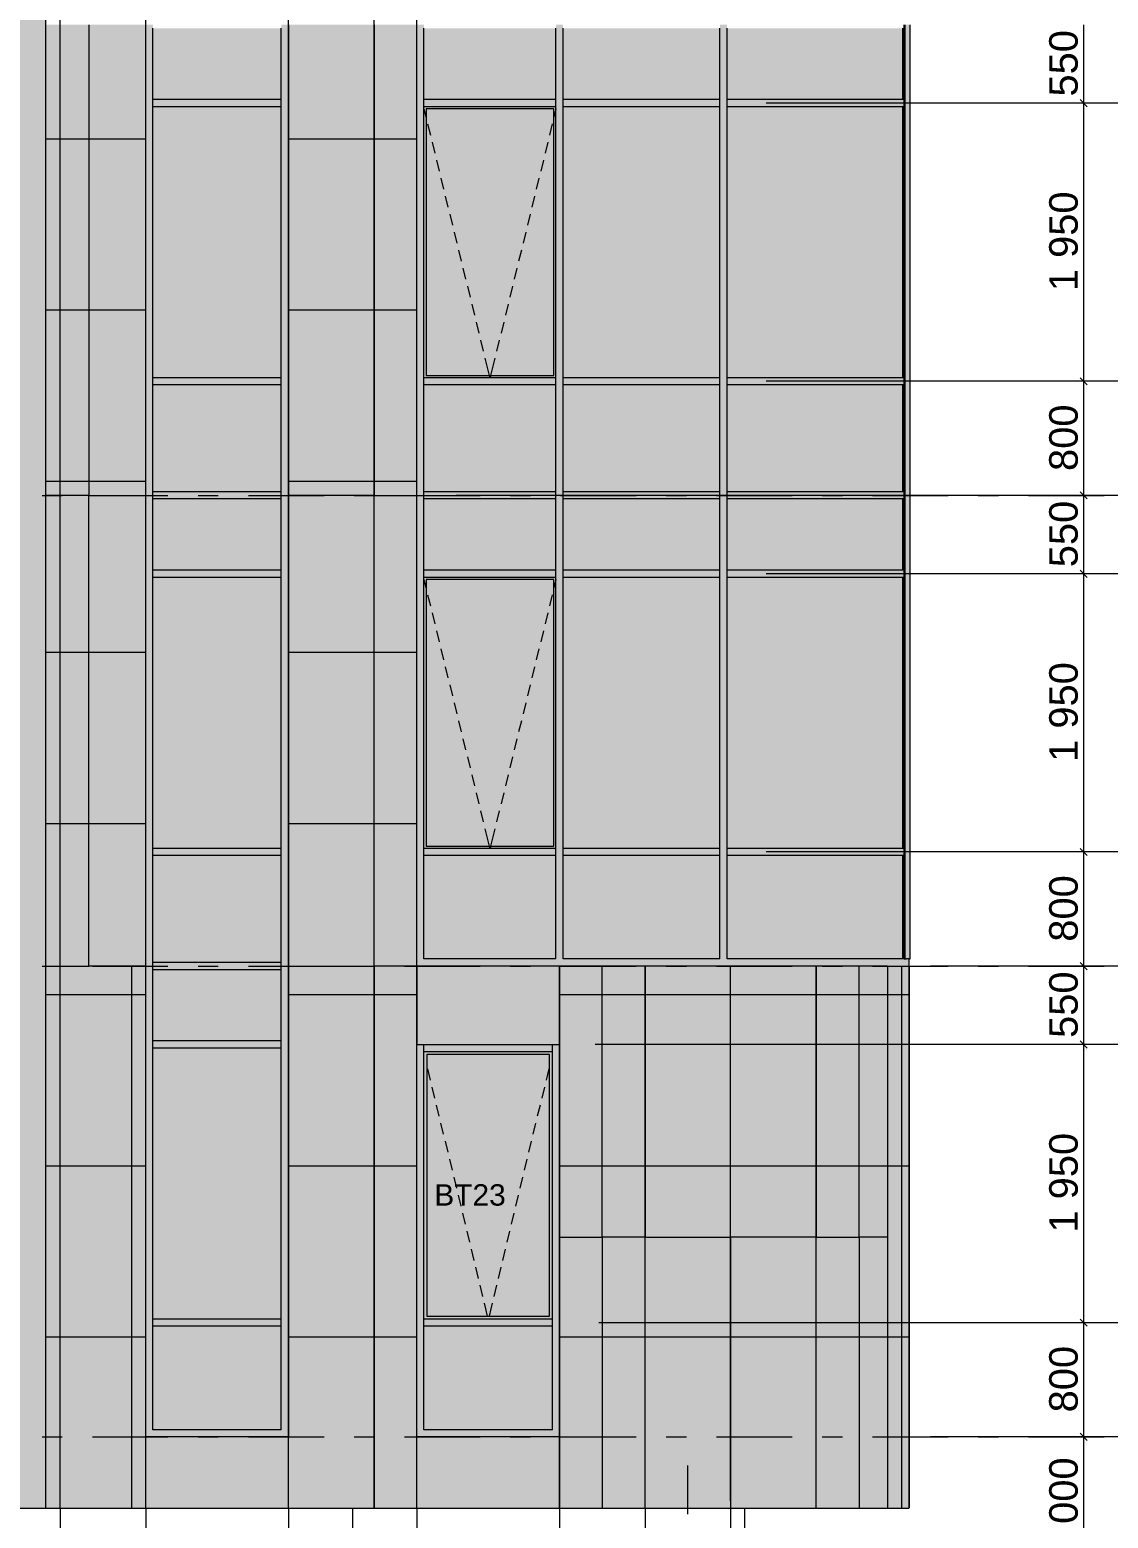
# Model space of a CAD drawing. Header units: millimetres. Extents: x 1499747 to 4341325, y -28481 to 441852.
# Drawn here: x 4151350 to 4158910, y 373458 to 383893 of the extents above; entities that cross this region are included whole.
import ezdxf

# ---------------------------------------------------------------- set-up
doc = ezdxf.new("R2010")
doc.units = ezdxf.units.MM
doc.header["$MEASUREMENT"] = 0
doc.layers.add('Чертеж и Рисунок', color=7, linetype='Continuous')
doc.styles.add('РЎР“Р•РќР•Р\xa0Р\x98Р\xa0_РЎРўР\x98Р›Р¬_2', font='')
doc.styles.get('РЎР“Р•РќР•Р\xa0Р\x98Р\xa0_РЎРўР\x98Р›Р¬_2').set_extended_font_data('GOST Common', italic=True)

msp = doc.modelspace()

# ---------------------------------------------------------------- hatches: boundary and pattern name
at = {"layer": 'Чертеж и Рисунок', "linetype": 'Continuous', "lineweight": 0, "true_color": 0xffffff}
for points in [[(4150962.7, 399933), (4150962.7, 373528.4), (4151462.7, 373528.4), (4151462.7, 399933)], [(4151762.7, 383928.4), (4151762.7, 380628.4), (4152162.9, 380628.4), (4152162.9, 383928.4)], [(4153762.9, 383928.4), (4153762.9, 380628.4), (4154062.9, 380628.4), (4154062.9, 383928.4)], [(4151462.7, 380628.4), (4151462.7, 377328.4), (4151762.7, 377328.4), (4151762.7, 380628.4)], [(4153162.9, 380628.4), (4153162.9, 377328.4), (4153762.9, 377328.4), (4153762.9, 380628.4)], [(4152062.7, 377328.4), (4152062.7, 373528.4), (4153162.9, 373528.4), (4153162.9, 374028.4), (4152163, 374028.4), (4152163, 377328.4)], [(4153762.9, 377328.4), (4153762.9, 373528.4), (4154062.9, 373528.4), (4154062.9, 377328.4)], [(4154062.9, 377328.4), (4154062.9, 376778.4), (4155062.9, 376778.4), (4155062.9, 377328.4)], [(4155062.9, 377328.4), (4155062.9, 375428.4), (4155362.9, 375428.4), (4155362.9, 377328.4)], [(4155662.9, 377328.4), (4155662.9, 375428.4), (4156262.9, 375428.4), (4156262.9, 377328.4)], [(4156862.9, 377328.4), (4156862.9, 375428.4), (4157162.9, 375428.4), (4157162.9, 377328.4)], [(4155362.9, 375428.4), (4155362.9, 373528.4), (4155662.9, 373528.4), (4155662.9, 375428.4)], [(4156262.9, 375428.4), (4156262.9, 373528.4), (4156862.9, 373528.4), (4156862.9, 375428.4)], [(4157162.9, 373528.4), (4157362.8, 373528.4), (4157362.8, 375428.4), (4157162.9, 375428.4)]]:
    msp.add_hatch(color=7, dxfattribs=at).paths.add_polyline_path(points)
at = {"layer": 'Чертеж и Рисунок', "linetype": 'Continuous', "lineweight": 0, "true_color": 0x868d8e}
for points in [[(4151462.7, 383928.4), (4151462.7, 380628.4), (4151762.7, 380628.4), (4151762.7, 383928.4)], [(4153162.9, 383928.4), (4153162.9, 380628.4), (4153762.9, 380628.4), (4153762.9, 383928.4)], [(4152162.9, 380628.4), (4151762.7, 380628.4), (4151762.7, 377328.4), (4152162.9, 377328.4)], [(4153762.9, 380628.4), (4153762.9, 377328.4), (4154062.9, 377328.4), (4154062.9, 380628.4)], [(4151462.7, 377328.4), (4151462.7, 373528.4), (4152062.7, 373528.4), (4152062.7, 377328.4)], [(4153162.9, 377328.4), (4153162.9, 373528.4), (4153762.9, 373528.4), (4153762.9, 377328.4)], [(4155362.9, 377328.4), (4155362.9, 375428.4), (4155662.9, 375428.4), (4155662.9, 377328.4)], [(4156862.9, 377328.4), (4156262.9, 377328.4), (4156262.9, 375428.4), (4156862.9, 375428.4)], [(4157162.9, 377328.4), (4157162.9, 375428.4), (4157362.8, 375428.4), (4157362.8, 377328.4)], [(4157362.8, 373528.4), (4157512.8, 373528.4), (4157512.8, 377328.4), (4157362.8, 377328.4)], [(4155062.9, 375428.4), (4155062.9, 373528.4), (4155362.9, 373528.4), (4155362.9, 375428.4)], [(4156262.9, 375428.4), (4155662.9, 375428.4), (4155662.9, 373528.4), (4156262.9, 373528.4)], [(4156862.9, 375428.4), (4156862.9, 373528.4), (4157162.9, 373528.4), (4157162.9, 375428.4)], [(4154062.9, 374028.4), (4154062.9, 373528.4), (4155062.9, 373528.4), (4155062.9, 374028.4)]]:
    msp.add_hatch(color=252, dxfattribs=at).paths.add_polyline_path(points)
at = {"layer": 'Чертеж и Рисунок', "linetype": 'Continuous', "lineweight": 0, "true_color": 0x2e2e2e}
for points in [[(4152162.9, 383378.4), (4152212.9, 383378.4), (4152212.9, 383928.4), (4152162.9, 383928.4)], [(4153162.9, 383378.4), (4153162.9, 383928.4), (4153112.9, 383928.4), (4153112.9, 383378.4)], [(4154112.9, 383378.4), (4154112.9, 383928.4), (4154062.9, 383928.4), (4154062.9, 383378.4)], [(4155037.9, 383928.4), (4155037.9, 383378.4), (4155087.9, 383378.4), (4155087.9, 383928.4)], [(4156237.8, 383378.4), (4156237.8, 383928.4), (4156187.8, 383928.4), (4156187.8, 383378.4)], [(4157467.4, 383403.4), (4157477.4, 383403.4), (4157477.4, 383378.4), (4157479.2, 383378.4), (4157479.2, 383928.4), (4157477.4, 383928.4), (4157477.4, 383903.4), (4157467.4, 383903.4)], [(4157479.2, 383378.4), (4157486.3, 383378.4), (4157486.3, 383928.4), (4157479.2, 383928.4)], [(4157486.3, 383378.4), (4157521.7, 383378.4), (4157521.7, 383928.4), (4157486.3, 383928.4)], [(4152212.9, 383403.4), (4152212.9, 383353.4), (4153112.9, 383353.4), (4153112.9, 383403.4)], [(4155037.9, 383353.4), (4155037.9, 383403.4), (4154112.9, 383403.4), (4154112.9, 383353.4)], [(4155571.8, 383403.4), (4155087.9, 383403.4), (4155087.9, 383353.4), (4155571.8, 383353.4)], [(4156187.8, 383353.4), (4156187.8, 383403.4), (4155571.8, 383403.4), (4155571.8, 383353.4)], [(4157477.4, 383353.4), (4157477.4, 383403.4), (4156237.8, 383403.4), (4156237.8, 383353.4)], [(4152162.9, 383228.4), (4152212.9, 383228.4), (4152212.9, 383378.4), (4152162.9, 383378.4)], [(4153162.9, 383228.4), (4153162.9, 383378.4), (4153112.9, 383378.4), (4153112.9, 383228.4)], [(4154112.9, 381428.4), (4154112.9, 383378.4), (4154062.9, 383378.4), (4154062.9, 381428.4)], [(4154127.9, 383338.4), (4154112.9, 383353.4), (4154112.9, 381453.4), (4154127.9, 381468.4)], [(4154112.9, 383353.4), (4154127.9, 383338.4), (4155022.9, 383338.4), (4155037.9, 383353.4)], [(4155022.9, 381468.4), (4155037.9, 381453.4), (4155037.9, 383353.4), (4155022.9, 383338.4)], [(4155037.9, 381428.4), (4155087.9, 381428.4), (4155087.9, 383378.4), (4155037.9, 383378.4)], [(4156237.8, 381428.4), (4156237.8, 383378.4), (4156187.8, 383378.4), (4156187.8, 381428.4)], [(4157477.4, 383353.4), (4157467.4, 383353.4), (4157467.4, 381453.4), (4157477.4, 381453.4), (4157477.4, 381428.4), (4157479.2, 381428.4), (4157479.2, 383378.4), (4157477.4, 383378.4)], [(4157479.2, 381428.4), (4157486.3, 381428.4), (4157486.3, 383378.4), (4157479.2, 383378.4)], [(4157486.3, 381428.4), (4157521.7, 381428.4), (4157521.7, 383378.4), (4157486.3, 383378.4)], [(4152162.9, 381428.4), (4152212.9, 381428.4), (4152212.9, 383228.4), (4152162.9, 383228.4)], [(4153162.9, 381428.4), (4153162.9, 383228.4), (4153112.9, 383228.4), (4153112.9, 381428.4)], [(4152162.9, 380928.4), (4152212.9, 380928.4), (4152212.9, 381428.4), (4152162.9, 381428.4)], [(4152212.9, 381453.4), (4152212.9, 381403.4), (4153112.9, 381403.4), (4153112.9, 381453.4)], [(4153162.9, 380928.4), (4153162.9, 381428.4), (4153112.9, 381428.4), (4153112.9, 380928.4)], [(4154112.9, 380628.4), (4154112.9, 381428.4), (4154062.9, 381428.4), (4154062.9, 380628.4)], [(4154112.9, 381453.4), (4155037.9, 381453.4), (4155022.9, 381468.4), (4154127.9, 381468.4)], [(4155037.9, 381403.4), (4155037.9, 381453.4), (4154112.9, 381453.4), (4154112.9, 381403.4)], [(4155037.9, 381428.4), (4155037.9, 380628.4), (4155087.9, 380628.4), (4155087.9, 381428.4)], [(4155571.8, 381453.4), (4155087.9, 381453.4), (4155087.9, 381403.4), (4155571.8, 381403.4)], [(4156187.8, 381403.4), (4156187.8, 381453.4), (4155571.8, 381453.4), (4155571.8, 381403.4)], [(4156237.8, 380628.4), (4156237.8, 381428.4), (4156187.8, 381428.4), (4156187.8, 380628.4)], [(4157477.4, 381403.4), (4157477.4, 381453.4), (4156237.8, 381453.4), (4156237.8, 381403.4)], [(4157477.4, 381403.4), (4157467.4, 381403.4), (4157467.4, 380653.4), (4157477.4, 380653.4), (4157477.4, 380628.4), (4157479.2, 380628.4), (4157479.2, 381428.4), (4157477.4, 381428.4)], [(4157479.2, 380628.4), (4157486.3, 380628.4), (4157486.3, 381428.4), (4157479.2, 381428.4)], [(4157486.3, 380628.4), (4157521.7, 380628.4), (4157521.7, 381428.4), (4157486.3, 381428.4)], [(4152162.9, 380628.4), (4152212.9, 380628.4), (4152212.9, 380928.4), (4152162.9, 380928.4)], [(4153162.9, 380628.4), (4153162.9, 380928.4), (4153112.9, 380928.4), (4153112.9, 380628.4)], [(4152162.9, 380078.4), (4152212.9, 380078.4), (4152212.9, 380628.4), (4152162.9, 380628.4)], [(4152212.9, 380653.4), (4152212.9, 380603.4), (4153112.9, 380603.4), (4153112.9, 380653.4)], [(4153162.9, 380078.4), (4153162.9, 380628.4), (4153112.9, 380628.4), (4153112.9, 380078.4)], [(4154112.9, 380078.4), (4154112.9, 380628.4), (4154062.9, 380628.4), (4154062.9, 380078.4)], [(4155037.9, 380603.4), (4155037.9, 380653.4), (4154112.9, 380653.4), (4154112.9, 380603.4)], [(4155037.9, 380628.4), (4155037.9, 380078.4), (4155087.9, 380078.4), (4155087.9, 380628.4)], [(4155571.8, 380653.4), (4155087.9, 380653.4), (4155087.9, 380603.4), (4155571.8, 380603.4)], [(4156187.8, 380603.4), (4156187.8, 380653.4), (4155571.8, 380653.4), (4155571.8, 380603.4)], [(4156237.8, 380078.4), (4156237.8, 380628.4), (4156187.8, 380628.4), (4156187.8, 380078.4)], [(4157477.4, 380603.4), (4157477.4, 380653.4), (4156237.8, 380653.4), (4156237.8, 380603.4)], [(4157467.4, 380103.4), (4157477.4, 380103.4), (4157477.4, 380078.4), (4157479.2, 380078.4), (4157479.2, 380628.4), (4157477.4, 380628.4), (4157477.4, 380603.4), (4157467.4, 380603.4)], [(4157479.2, 380078.4), (4157486.3, 380078.4), (4157486.3, 380628.4), (4157479.2, 380628.4)], [(4157486.3, 380078.4), (4157521.7, 380078.4), (4157521.7, 380628.4), (4157486.3, 380628.4)], [(4152162.9, 378628.4), (4152212.9, 378628.4), (4152212.9, 380078.4), (4152162.9, 380078.4)], [(4152212.9, 380103.4), (4152212.9, 380053.4), (4153112.9, 380053.4), (4153112.9, 380103.4)], [(4153162.9, 378628.4), (4153162.9, 380078.4), (4153112.9, 380078.4), (4153112.9, 378628.4)], [(4154112.9, 378128.4), (4154112.9, 380078.4), (4154062.9, 380078.4), (4154062.9, 378128.4)], [(4155037.9, 380053.4), (4155037.9, 380103.4), (4154112.9, 380103.4), (4154112.9, 380053.4)], [(4154127.9, 380038.4), (4154112.9, 380053.4), (4154112.9, 378153.4), (4154127.9, 378168.4)], [(4154112.9, 380053.4), (4154127.9, 380038.4), (4155022.9, 380038.4), (4155037.9, 380053.4)], [(4155022.9, 378168.4), (4155037.9, 378153.4), (4155037.9, 380053.4), (4155022.9, 380038.4)], [(4155037.9, 378128.4), (4155087.9, 378128.4), (4155087.9, 380078.4), (4155037.9, 380078.4)], [(4155571.8, 380103.4), (4155087.9, 380103.4), (4155087.9, 380053.4), (4155571.8, 380053.4)], [(4156187.8, 380053.4), (4156187.8, 380103.4), (4155571.8, 380103.4), (4155571.8, 380053.4)], [(4156237.8, 378128.4), (4156237.8, 380078.4), (4156187.8, 380078.4), (4156187.8, 378128.4)], [(4157477.4, 380053.4), (4157477.4, 380103.4), (4156237.8, 380103.4), (4156237.8, 380053.4)], [(4157477.4, 380053.4), (4157467.4, 380053.4), (4157467.4, 378153.4), (4157477.4, 378153.4), (4157477.4, 378128.4), (4157479.2, 378128.4), (4157479.2, 380078.4), (4157477.4, 380078.4)], [(4157479.2, 378128.4), (4157486.3, 378128.4), (4157486.3, 380078.4), (4157479.2, 380078.4)], [(4157486.3, 378128.4), (4157521.7, 378128.4), (4157521.7, 380078.4), (4157486.3, 380078.4)], [(4152162.9, 378128.4), (4152212.9, 378128.4), (4152212.9, 378628.4), (4152162.9, 378628.4)], [(4153162.9, 378128.4), (4153162.9, 378628.4), (4153112.9, 378628.4), (4153112.9, 378128.4)], [(4152162.9, 377328.4), (4152212.9, 377328.4), (4152212.9, 378128.4), (4152162.9, 378128.4)], [(4152212.9, 378153.4), (4152212.9, 378103.4), (4153112.9, 378103.4), (4153112.9, 378153.4)], [(4153162.9, 377328.4), (4153162.9, 378128.4), (4153112.9, 378128.4), (4153112.9, 377328.4)], [(4154062.9, 377328.4), (4154112.9, 377378.4), (4154112.9, 378128.4), (4154062.9, 378128.4)], [(4154112.9, 378153.4), (4155037.9, 378153.4), (4155022.9, 378168.4), (4154127.9, 378168.4)], [(4155037.9, 378103.4), (4155037.9, 378153.4), (4154112.9, 378153.4), (4154112.9, 378103.4)], [(4155037.9, 378128.4), (4155037.9, 377378.4), (4155062.9, 377328.4), (4155087.9, 377378.4), (4155087.9, 378128.4)], [(4155571.8, 378153.4), (4155087.9, 378153.4), (4155087.9, 378103.4), (4155571.8, 378103.4)], [(4156187.8, 378103.4), (4156187.8, 378153.4), (4155571.8, 378153.4), (4155571.8, 378103.4)], [(4156212.8, 377328.4), (4156237.8, 377378.4), (4156237.8, 378128.4), (4156187.8, 378128.4), (4156187.8, 377378.4)], [(4157477.4, 378103.4), (4157477.4, 378153.4), (4156237.8, 378153.4), (4156237.8, 378103.4)], [(4157467.4, 377378.4), (4157479.2, 377378.4), (4157479.2, 378128.4), (4157477.4, 378128.4), (4157477.4, 378103.4), (4157467.4, 378103.4)], [(4157486.3, 377378.4), (4157486.3, 378128.4), (4157479.2, 378128.4), (4157479.2, 377378.4)], [(4157521.7, 377378.4), (4157521.7, 378128.4), (4157486.3, 378128.4), (4157486.3, 377378.4)], [(4152212.9, 377353.4), (4152212.9, 377303.4), (4153112.9, 377303.4), (4153112.9, 377353.4)], [(4155062.9, 377328.4), (4155037.9, 377378.4), (4154112.9, 377378.4), (4154062.9, 377328.4)], [(4155062.9, 377328.4), (4156212.8, 377328.4), (4156187.8, 377378.4), (4155087.9, 377378.4)], [(4156237.8, 377378.4), (4156212.8, 377328.4), (4157362.8, 377328.4), (4157512.8, 377328.4), (4157512.8, 377378.4)], [(4152212.9, 377328.4), (4152163, 377328.4), (4152163, 376778.4), (4152212.9, 376778.4)], [(4153162.9, 376778.4), (4153162.9, 377328.4), (4153112.9, 377328.4), (4153112.9, 376778.4)], [(4152212.9, 376778.4), (4152163, 376778.4), (4152163, 376328.4), (4152212.9, 376328.4)], [(4152212.9, 376803.4), (4152212.9, 376753.4), (4153112.9, 376753.4), (4153112.9, 376803.4)], [(4153162.9, 376328.4), (4153162.9, 376778.4), (4153112.9, 376778.4), (4153112.9, 376328.4)], [(4154062.9, 376328.4), (4154112.9, 376328.4), (4154112.9, 376778.4), (4154062.9, 376778.4)], [(4154112.9, 376778.4), (4154112.9, 376728.4), (4155012.9, 376728.4), (4155012.9, 376778.4)], [(4155062.9, 376328.4), (4155062.9, 376778.4), (4155012.9, 376778.4), (4155012.9, 376328.4)], [(4152212.9, 376328.4), (4152163, 376328.4), (4152163, 374828.4), (4152212.9, 374828.4)], [(4153162.9, 374828.4), (4153162.9, 376328.4), (4153112.9, 376328.4), (4153112.9, 374828.4)], [(4154062.9, 374828.4), (4154112.9, 374828.4), (4154112.9, 376328.4), (4154062.9, 376328.4)], [(4155062.9, 374828.4), (4155062.9, 376328.4), (4155012.9, 376328.4), (4155012.9, 374828.4)], [(4152212.9, 374853.4), (4152212.9, 374803.4), (4153112.9, 374803.4), (4153112.9, 374853.4)], [(4154112.9, 374853.4), (4154112.9, 374803.4), (4155012.9, 374803.4), (4155012.9, 374853.4)], [(4152212.9, 374828.4), (4152163, 374828.4), (4152163, 374028.6), (4152212.9, 374078.4)], [(4153162.9, 374828.4), (4153112.9, 374828.4), (4153112.9, 374078.4), (4153162.9, 374028.4)], [(4154062.9, 374828.4), (4154062.9, 374028.4), (4154112.9, 374078.4), (4154112.9, 374828.4)], [(4155062.9, 374828.4), (4155012.9, 374828.4), (4155012.9, 374078.4), (4155062.9, 374028.4)], [(4152212.9, 374078.4), (4152163, 374028.6), (4152163, 374028.4), (4153162.9, 374028.4), (4153112.9, 374078.4)], [(4154062.9, 374028.4), (4155062.9, 374028.4), (4155012.9, 374078.4), (4154112.9, 374078.4)]]:
    msp.add_hatch(color=250, dxfattribs=at).paths.add_polyline_path(points)
at = {"layer": 'Чертеж и Рисунок', "linetype": 'Continuous', "lineweight": 0, "true_color": 0x84adf9}
for points in [[(4153112.9, 383903.4), (4152212.9, 383903.4), (4152212.9, 383403.4), (4153112.9, 383403.4)], [(4154112.9, 383903.4), (4154112.9, 383403.4), (4155037.9, 383403.4), (4155037.9, 383903.4)], [(4155087.9, 383403.4), (4156187.8, 383403.4), (4156187.8, 383903.4), (4155087.9, 383903.4)], [(4156237.8, 383403.4), (4157467.4, 383403.4), (4157467.4, 383903.4), (4156237.8, 383903.4)], [(4153112.9, 383353.4), (4152212.9, 383353.4), (4152212.9, 381453.4), (4153112.9, 381453.4), (4153112.9, 383228.4)], [(4155022.9, 381468.4), (4155022.9, 383338.4), (4154127.9, 383338.4), (4154127.9, 381468.4)], [(4155087.9, 381453.4), (4156187.8, 381453.4), (4156187.8, 383353.4), (4155087.9, 383353.4)], [(4156237.8, 381453.4), (4157467.4, 381453.4), (4157467.4, 383353.4), (4156237.8, 383353.4)], [(4152212.9, 380653.4), (4153112.9, 380653.4), (4153112.9, 380928.4), (4153112.9, 381403.4), (4152212.9, 381403.4)], [(4154112.9, 381403.4), (4154112.9, 380653.4), (4155037.9, 380653.4), (4155037.9, 381403.4)], [(4155087.9, 380653.4), (4156187.8, 380653.4), (4156187.8, 381403.4), (4155087.9, 381403.4)], [(4156237.8, 380653.4), (4157467.4, 380653.4), (4157467.4, 381403.4), (4156237.8, 381403.4)], [(4153112.9, 380603.4), (4152212.9, 380603.4), (4152212.9, 380103.4), (4153112.9, 380103.4)], [(4155037.9, 380603.4), (4154112.9, 380603.4), (4154112.9, 380103.4), (4155037.9, 380103.4)], [(4155087.9, 380103.4), (4156187.8, 380103.4), (4156187.8, 380603.4), (4155087.9, 380603.4)], [(4156237.8, 380103.4), (4157467.4, 380103.4), (4157467.4, 380603.4), (4156237.8, 380603.4)], [(4153112.9, 380053.4), (4152212.9, 380053.4), (4152212.9, 378153.4), (4153112.9, 378153.4), (4153112.9, 378628.4)], [(4155087.9, 378153.4), (4156187.8, 378153.4), (4156187.8, 380053.4), (4155087.9, 380053.4)], [(4156237.8, 378153.4), (4157467.4, 378153.4), (4157467.4, 380053.4), (4156237.8, 380053.4)], [(4155022.9, 378168.4), (4155022.9, 380038.4), (4154127.9, 380038.4), (4154127.9, 378168.4)], [(4152212.9, 378103.4), (4152212.9, 377353.4), (4153112.9, 377353.4), (4153112.9, 378103.4)], [(4154112.9, 378103.4), (4154112.9, 377378.4), (4155037.9, 377378.4), (4155037.9, 378103.4)], [(4155087.9, 378103.4), (4155087.9, 377378.4), (4156187.8, 377378.4), (4156187.8, 378103.4)], [(4156237.8, 377378.4), (4157467.4, 377378.4), (4157467.4, 378103.4), (4156237.8, 378103.4)], [(4153112.9, 377303.4), (4152212.9, 377303.4), (4152212.9, 376803.4), (4153112.9, 376803.4)], [(4152212.9, 374853.4), (4153112.9, 374853.4), (4153112.9, 376328.4), (4153112.9, 376753.4), (4152212.9, 376753.4)], [(4154132.9, 374873.4), (4154992.9, 374873.4), (4154992.9, 376708.4), (4154132.9, 376708.4)], [(4152212.9, 374803.4), (4152212.9, 374078.4), (4153112.9, 374078.4), (4153112.9, 374803.4)], [(4154112.9, 374803.4), (4154112.9, 374078.4), (4155012.9, 374078.4), (4155012.9, 374803.4)]]:
    msp.add_hatch(color=161, dxfattribs=at).paths.add_polyline_path(points)
at = {"layer": 'Чертеж и Рисунок', "linetype": 'Continuous', "lineweight": 0, "true_color": 0xf7fdff}
for points in [[(4154112.9, 374853.4), (4154132.9, 374873.4), (4154132.9, 376708.4), (4154112.9, 376728.4)], [(4155012.9, 376728.4), (4154112.9, 376728.4), (4154132.9, 376708.4), (4154992.9, 376708.4)], [(4155012.9, 374853.4), (4155012.9, 376728.4), (4154992.9, 376708.4), (4154992.9, 374873.4)], [(4155012.9, 374853.4), (4154992.9, 374873.4), (4154132.9, 374873.4), (4154112.9, 374853.4)]]:
    msp.add_hatch(color=7, dxfattribs=at).paths.add_polyline_path(points)

# ---------------------------------------------------------------- linework, layer by layer
at = {"layer": 'Чертеж и Рисунок', "color": 253, "linetype": 'Continuous', "lineweight": 5, "true_color": 0xaaaaaa}
for points in [[(4151563, 373528.4), (4151563, 404178.5)], [(4152163, 373528.4), (4152163, 404178.5)], [(4153163, 373528.4), (4153163, 404178.5)], [(4153763, 373528.4), (4153763, 404178.5)], [(4154063.1, 373528.4), (4154063.1, 404178.5)], [(4151462.7, 383128.4), (4152163, 383128.4)], [(4153162.9, 383128.4), (4154062.9, 383128.4)], [(4151462.7, 381928.4), (4152163, 381928.4)], [(4153162.9, 381928.4), (4154062.9, 381928.4)], [(4151462.7, 380728.4), (4152163, 380728.4)], [(4153162.9, 380728.4), (4154062.9, 380728.4)], [(4151462.7, 379528.4), (4152163, 379528.4)], [(4153162.9, 379528.4), (4154062.9, 379528.4)], [(4151462.7, 378328.4), (4152163, 378328.4)], [(4153162.9, 378328.4), (4154062.9, 378328.4)], [(4155062.9, 373528.4), (4155062.9, 377328.4)], [(4155662.9, 373528.4), (4155662.9, 377328.4)], [(4156262.9, 373578.4), (4156262.9, 377328.4)], [(4156862.9, 373528.4), (4156862.9, 377328.4)], [(4157462.9, 373528.4), (4157462.9, 377328.4)], [(4151462.7, 377128.4), (4152163, 377128.4)], [(4153162.9, 377128.4), (4154062.9, 377128.4)], [(4155062.9, 377128.4), (4157512.8, 377128.4)], [(4151462.7, 375928.4), (4152163, 375928.4)], [(4153162.9, 375928.4), (4154062.9, 375928.4)], [(4155062.9, 375928.4), (4157512.8, 375928.4)], [(4151462.7, 374728.4), (4152163, 374728.4)], [(4153162.9, 374728.4), (4154062.9, 374728.4)], [(4155062.9, 374728.4), (4157512.8, 374728.4)], [(4151462.7, 373528.4), (4152163, 373528.4)], [(4151562.7, 373528.4), (4151562.7, 363828.4)], [(4152162.5, 373528.4), (4152162.5, 363828.4)], [(4153162.5, 373528.4), (4153162.5, 368078.4)], [(4153162.9, 373528.4), (4154062.9, 373528.4)], [(4153612.5, 373528.4), (4153612.5, 368078.4)], [(4154062.5, 373528.4), (4154062.5, 368078.4)], [(4155062.5, 373528.4), (4155062.5, 363828.4)], [(4155662.5, 373528.4), (4155662.5, 363828.4)], [(4156262.5, 373528.4), (4156262.5, 363828.4)]]:
    msp.add_lwpolyline(points, dxfattribs=at)
at = {"layer": 'Чертеж и Рисунок', "color": 7, "linetype": 'Continuous', "lineweight": 5}
for points in [[(4151462.7, 373528.4), (4151462.7, 399933)], [(4151762.7, 383928.4), (4151762.7, 380628.4)], [(4152162.9, 380628.4), (4152162.9, 383928.4)], [(4153762.9, 383928.4), (4153762.9, 380628.4)], [(4154062.9, 383378.4), (4154062.9, 383928.4)], [(4157479.2, 383378.4), (4157479.2, 383928.4)], [(4157486.3, 383378.4), (4157486.3, 383928.4)], [(4157521.7, 383378.4), (4157521.7, 383928.4)], [(4158737.7, 383378.4), (4158737.7, 383928.4)], [(4152212.9, 383403.4), (4152212.9, 383903.4)], [(4153112.9, 383403.4), (4153112.9, 383903.4)], [(4154112.9, 383403.4), (4154112.9, 383903.4)], [(4155037.9, 383403.4), (4155037.9, 383903.4)], [(4155087.9, 383403.4), (4155087.9, 383903.4)], [(4156187.8, 383403.4), (4156187.8, 383903.4)], [(4156237.8, 383403.4), (4156237.8, 383903.4)], [(4157467.4, 383903.4), (4157467.4, 383403.4)], [(4152212.9, 383378.4), (4152212.9, 383403.4)], [(4153112.9, 383403.4), (4152212.9, 383403.4)], [(4153112.9, 383378.4), (4153112.9, 383403.4)], [(4155037.9, 383403.4), (4154112.9, 383403.4)], [(4154112.9, 383353.4), (4154112.9, 383403.4)], [(4155037.9, 383378.4), (4155037.9, 383403.4)], [(4155571.8, 383403.4), (4155087.9, 383403.4)], [(4155087.9, 383378.4), (4155087.9, 383403.4)], [(4156187.8, 383403.4), (4155571.8, 383403.4)], [(4156187.8, 383378.4), (4156187.8, 383403.4)], [(4157477.4, 383403.4), (4156237.8, 383403.4)], [(4156237.8, 383378.4), (4156237.8, 383403.4)], [(4157477.4, 383403.4), (4157477.4, 383353.4)], [(4158712.7, 383403.4), (4158762.7, 383353.4)], [(4152212.9, 383353.4), (4152212.9, 383378.4)], [(4153112.9, 383353.4), (4152212.9, 383353.4)], [(4152212.9, 383228.4), (4152212.9, 383353.4)], [(4153112.9, 383353.4), (4153112.9, 383378.4)], [(4153112.9, 383228.4), (4153112.9, 383353.4)], [(4154062.9, 381428.4), (4154062.9, 383378.4)], [(4154112.9, 381453.4), (4154112.9, 383353.4)], [(4155037.9, 383353.4), (4154112.9, 383353.4)], [(4155022.9, 383338.4), (4154127.9, 383338.4)], [(4154127.9, 383338.4), (4154127.9, 381468.4)], [(4155022.9, 381468.4), (4155022.9, 383338.4)], [(4155037.9, 383353.4), (4155037.9, 383378.4)], [(4155037.9, 381453.4), (4155037.9, 383353.4)], [(4155087.9, 383353.4), (4155087.9, 383378.4)], [(4155571.8, 383353.4), (4155087.9, 383353.4)], [(4155087.9, 381453.4), (4155087.9, 383353.4)], [(4156187.8, 383353.4), (4155571.8, 383353.4)], [(4156187.8, 383353.4), (4156187.8, 383378.4)], [(4156187.8, 381453.4), (4156187.8, 383353.4)], [(4156237.8, 383353.4), (4156237.8, 383378.4)], [(4156237.8, 381453.4), (4156237.8, 383353.4)], [(4157477.4, 383353.4), (4156237.8, 383353.4)], [(4160252.1, 383378.4), (4156512.8, 383378.4)], [(4158784.6, 383378.4), (4156512.8, 383378.4)], [(4157467.4, 383353.4), (4157467.4, 381453.4)], [(4157477.4, 383378.4), (4157479.2, 383378.4)], [(4157479.2, 381428.4), (4157479.2, 383378.4)], [(4157486.3, 381428.4), (4157486.3, 383378.4)], [(4157521.7, 381428.4), (4157521.7, 383378.4)], [(4158737.7, 381428.4), (4158737.7, 383378.4)], [(4152212.9, 381453.4), (4152212.9, 383228.4)], [(4153112.9, 381453.4), (4153112.9, 383228.4)], [(4152212.9, 381428.4), (4152212.9, 381453.4)], [(4153112.9, 381453.4), (4152212.9, 381453.4)], [(4152212.9, 381403.4), (4152212.9, 381428.4)], [(4153112.9, 381428.4), (4153112.9, 381453.4)], [(4153112.9, 381403.4), (4153112.9, 381428.4)], [(4154062.9, 380628.4), (4154062.9, 381428.4)], [(4155037.9, 381453.4), (4154112.9, 381453.4)], [(4154112.9, 381403.4), (4154112.9, 381453.4)], [(4154127.9, 381468.4), (4155022.9, 381468.4)], [(4155037.9, 381428.4), (4155037.9, 381453.4)], [(4155037.9, 381403.4), (4155037.9, 381428.4)], [(4155571.8, 381453.4), (4155087.9, 381453.4)], [(4155087.9, 381428.4), (4155087.9, 381453.4)], [(4155087.9, 381403.4), (4155087.9, 381428.4)], [(4156187.8, 381453.4), (4155571.8, 381453.4)], [(4156187.8, 381428.4), (4156187.8, 381453.4)], [(4156187.8, 381403.4), (4156187.8, 381428.4)], [(4157477.4, 381453.4), (4156237.8, 381453.4)], [(4156237.8, 381428.4), (4156237.8, 381453.4)], [(4156237.8, 381403.4), (4156237.8, 381428.4)], [(4160252.1, 381428.4), (4156512.8, 381428.4)], [(4158784.6, 381428.4), (4156512.8, 381428.4)], [(4157477.4, 381453.4), (4157477.4, 381403.4)], [(4157477.4, 381428.4), (4157479.2, 381428.4)], [(4157479.2, 380628.4), (4157479.2, 381428.4)], [(4157486.3, 380628.4), (4157486.3, 381428.4)], [(4157521.7, 380628.4), (4157521.7, 381428.4)], [(4158712.7, 381453.4), (4158762.7, 381403.4)], [(4158737.7, 380628.4), (4158737.7, 381428.4)], [(4152212.9, 380928.4), (4152212.9, 381403.4)], [(4153112.9, 381403.4), (4152212.9, 381403.4)], [(4153112.9, 380928.4), (4153112.9, 381403.4)], [(4154112.9, 380653.4), (4154112.9, 381403.4)], [(4155037.9, 381403.4), (4154112.9, 381403.4)], [(4155037.9, 380653.4), (4155037.9, 381403.4)], [(4155571.8, 381403.4), (4155087.9, 381403.4)], [(4155087.9, 380653.4), (4155087.9, 381403.4)], [(4156187.8, 381403.4), (4155571.8, 381403.4)], [(4156187.8, 380653.4), (4156187.8, 381403.4)], [(4156237.8, 380653.4), (4156237.8, 381403.4)], [(4157477.4, 381403.4), (4156237.8, 381403.4)], [(4157467.4, 381403.4), (4157467.4, 380653.4)], [(4152212.9, 380653.4), (4152212.9, 380928.4)], [(4153112.9, 380653.4), (4153112.9, 380928.4)], [(4151762.7, 380628.4), (4151462.7, 380628.4)], [(4151762.7, 377328.4), (4151762.7, 380628.4)], [(4151762.7, 380628.4), (4152162.9, 380628.4)], [(4152212.9, 380628.4), (4152212.9, 380653.4)], [(4153112.9, 380653.4), (4152212.9, 380653.4)], [(4152212.9, 380603.4), (4152212.9, 380628.4)], [(4153112.9, 380603.4), (4152212.9, 380603.4)], [(4152212.9, 380103.4), (4152212.9, 380603.4)], [(4153112.9, 380628.4), (4153112.9, 380653.4)], [(4153112.9, 380603.4), (4153112.9, 380628.4)], [(4153112.9, 380103.4), (4153112.9, 380603.4)], [(4153162.9, 380628.4), (4153162.9, 377328.4)], [(4153762.9, 380628.4), (4153162.9, 380628.4)], [(4153762.9, 377328.4), (4153762.9, 380628.4)], [(4153762.9, 380628.4), (4154062.9, 380628.4)], [(4154062.9, 380078.4), (4154062.9, 380628.4)], [(4155037.9, 380653.4), (4154112.9, 380653.4)], [(4154112.9, 380603.4), (4154112.9, 380653.4)], [(4154112.9, 380103.4), (4154112.9, 380603.4)], [(4155037.9, 380603.4), (4154112.9, 380603.4)], [(4160252.1, 380628.4), (4154337.9, 380628.4)], [(4158784.6, 380628.4), (4154337.9, 380628.4)], [(4155037.9, 380628.4), (4155037.9, 380653.4)], [(4155037.9, 380603.4), (4155037.9, 380628.4)], [(4155037.9, 380103.4), (4155037.9, 380603.4)], [(4155571.8, 380653.4), (4155087.9, 380653.4)], [(4155087.9, 380628.4), (4155087.9, 380653.4)], [(4155087.9, 380603.4), (4155087.9, 380628.4)], [(4155571.8, 380603.4), (4155087.9, 380603.4)], [(4155087.9, 380103.4), (4155087.9, 380603.4)], [(4156187.8, 380653.4), (4155571.8, 380653.4)], [(4156187.8, 380603.4), (4155571.8, 380603.4)], [(4156187.8, 380628.4), (4156187.8, 380653.4)], [(4156187.8, 380603.4), (4156187.8, 380628.4)], [(4156187.8, 380103.4), (4156187.8, 380603.4)], [(4157477.4, 380653.4), (4156237.8, 380653.4)], [(4156237.8, 380628.4), (4156237.8, 380653.4)], [(4156237.8, 380603.4), (4156237.8, 380628.4)], [(4156237.8, 380103.4), (4156237.8, 380603.4)], [(4157477.4, 380603.4), (4156237.8, 380603.4)], [(4157467.4, 380603.4), (4157467.4, 380103.4)], [(4157477.4, 380653.4), (4157477.4, 380603.4)], [(4157477.4, 380628.4), (4157479.2, 380628.4)], [(4157479.2, 380078.4), (4157479.2, 380628.4)], [(4157486.3, 380078.4), (4157486.3, 380628.4)], [(4157521.7, 380078.4), (4157521.7, 380628.4)], [(4158712.7, 380653.4), (4158762.7, 380603.4)], [(4158737.7, 380078.4), (4158737.7, 380628.4)], [(4152212.9, 380078.4), (4152212.9, 380103.4)], [(4153112.9, 380103.4), (4152212.9, 380103.4)], [(4152212.9, 380053.4), (4152212.9, 380078.4)], [(4152212.9, 378628.4), (4152212.9, 380053.4)], [(4153112.9, 380053.4), (4152212.9, 380053.4)], [(4153112.9, 380078.4), (4153112.9, 380103.4)], [(4153112.9, 380053.4), (4153112.9, 380078.4)], [(4153112.9, 378628.4), (4153112.9, 380053.4)], [(4154062.9, 378128.4), (4154062.9, 380078.4)], [(4155037.9, 380103.4), (4154112.9, 380103.4)], [(4154112.9, 380053.4), (4154112.9, 380103.4)], [(4155037.9, 380053.4), (4154112.9, 380053.4)], [(4154112.9, 378153.4), (4154112.9, 380053.4)], [(4155037.9, 380078.4), (4155037.9, 380103.4)], [(4155037.9, 380053.4), (4155037.9, 380078.4)], [(4155037.9, 378153.4), (4155037.9, 380053.4)], [(4155571.8, 380103.4), (4155087.9, 380103.4)], [(4155087.9, 380078.4), (4155087.9, 380103.4)], [(4155087.9, 380053.4), (4155087.9, 380078.4)], [(4155571.8, 380053.4), (4155087.9, 380053.4)], [(4155087.9, 378153.4), (4155087.9, 380053.4)], [(4156187.8, 380103.4), (4155571.8, 380103.4)], [(4156187.8, 380053.4), (4155571.8, 380053.4)], [(4156187.8, 380078.4), (4156187.8, 380103.4)], [(4156187.8, 380053.4), (4156187.8, 380078.4)], [(4156187.8, 378153.4), (4156187.8, 380053.4)], [(4157477.4, 380103.4), (4156237.8, 380103.4)], [(4156237.8, 380078.4), (4156237.8, 380103.4)], [(4156237.8, 380053.4), (4156237.8, 380078.4)], [(4156237.8, 378153.4), (4156237.8, 380053.4)], [(4157477.4, 380053.4), (4156237.8, 380053.4)], [(4160252.1, 380078.4), (4156512.8, 380078.4)], [(4158784.6, 380078.4), (4156512.8, 380078.4)], [(4157467.4, 380053.4), (4157467.4, 378153.4)], [(4157477.4, 380103.4), (4157477.4, 380053.4)], [(4157477.4, 380078.4), (4157479.2, 380078.4)], [(4157479.2, 378128.4), (4157479.2, 380078.4)], [(4157486.3, 378128.4), (4157486.3, 380078.4)], [(4157521.7, 378128.4), (4157521.7, 380078.4)], [(4158712.7, 380103.4), (4158762.7, 380053.4)], [(4158737.7, 378128.4), (4158737.7, 380078.4)], [(4155022.9, 380038.4), (4154127.9, 380038.4)], [(4154127.9, 380038.4), (4154127.9, 378168.4)], [(4155022.9, 378168.4), (4155022.9, 380038.4)], [(4152212.9, 378153.4), (4152212.9, 378628.4)], [(4153112.9, 378153.4), (4153112.9, 378628.4)], [(4152212.9, 378128.4), (4152212.9, 378153.4)], [(4153112.9, 378153.4), (4152212.9, 378153.4)], [(4152212.9, 378103.4), (4152212.9, 378128.4)], [(4153112.9, 378103.4), (4152212.9, 378103.4)], [(4152212.9, 377353.4), (4152212.9, 378103.4)], [(4153112.9, 378128.4), (4153112.9, 378153.4)], [(4153112.9, 378103.4), (4153112.9, 378128.4)], [(4153112.9, 377353.4), (4153112.9, 378103.4)], [(4154062.9, 377328.4), (4154062.9, 378128.4)], [(4155037.9, 378153.4), (4154112.9, 378153.4)], [(4154112.9, 378103.4), (4154112.9, 378153.4)], [(4154112.9, 377378.4), (4154112.9, 378103.4)], [(4155037.9, 378103.4), (4154112.9, 378103.4)], [(4154127.9, 378168.4), (4155022.9, 378168.4)], [(4155037.9, 378128.4), (4155037.9, 378153.4)], [(4155037.9, 378103.4), (4155037.9, 378128.4)], [(4155037.9, 377378.4), (4155037.9, 378103.4)], [(4155571.8, 378153.4), (4155087.9, 378153.4)], [(4155087.9, 378128.4), (4155087.9, 378153.4)], [(4155087.9, 378103.4), (4155087.9, 378128.4)], [(4155571.8, 378103.4), (4155087.9, 378103.4)], [(4155087.9, 377378.4), (4155087.9, 378103.4)], [(4156187.8, 378153.4), (4155571.8, 378153.4)], [(4156187.8, 378103.4), (4155571.8, 378103.4)], [(4156187.8, 378128.4), (4156187.8, 378153.4)], [(4156187.8, 377378.4), (4156187.8, 378128.4)], [(4157477.4, 378153.4), (4156237.8, 378153.4)], [(4156237.8, 378128.4), (4156237.8, 378153.4)], [(4156237.8, 378103.4), (4156237.8, 378128.4)], [(4157477.4, 378103.4), (4156237.8, 378103.4)], [(4156237.8, 377378.4), (4156237.8, 378103.4)], [(4160252.1, 378128.4), (4156512.8, 378128.4)], [(4158784.6, 378128.4), (4156512.8, 378128.4)], [(4157467.4, 378103.4), (4157467.4, 377378.4)], [(4157477.4, 378153.4), (4157477.4, 378103.4)], [(4157477.4, 378128.4), (4157479.2, 378128.4)], [(4157479.2, 377378.4), (4157479.2, 378128.4)], [(4157486.3, 377378.4), (4157486.3, 378128.4)], [(4157521.7, 377378.4), (4157521.7, 378128.4)], [(4158712.7, 378153.4), (4158762.7, 378103.4)], [(4158737.7, 377328.4), (4158737.7, 378128.4)], [(4153112.9, 377353.4), (4152212.9, 377353.4)], [(4152212.9, 377328.4), (4152212.9, 377353.4)], [(4153112.9, 377328.4), (4153112.9, 377353.4)], [(4155037.9, 377378.4), (4154112.9, 377378.4)], [(4156187.8, 377378.4), (4155087.9, 377378.4)], [(4157479.2, 377378.4), (4156237.8, 377378.4)], [(4157479.2, 377378.4), (4157486.3, 377378.4)], [(4157486.3, 377378.4), (4157495.2, 377378.4)], [(4157512.8, 377378.4), (4157495.2, 377378.4)], [(4157512.8, 377378.4), (4157521.7, 377378.4)], [(4157512.8, 377378.4), (4157512.8, 377328.4)], [(4158712.7, 377353.4), (4158762.7, 377303.4)], [(4151462.7, 377328.4), (4151762.7, 377328.4)], [(4152062.7, 377328.4), (4152062.7, 373528.4)], [(4152162.9, 377328.4), (4152062.7, 377328.4)], [(4152163, 377328.4), (4152162.9, 377328.4)], [(4152163, 374028.4), (4152163, 377328.4)], [(4152212.9, 377303.4), (4152212.9, 377328.4)], [(4153112.9, 377303.4), (4152212.9, 377303.4)], [(4152212.9, 376803.4), (4152212.9, 377303.4)], [(4153112.9, 377303.4), (4153112.9, 377328.4)], [(4153112.9, 376803.4), (4153112.9, 377303.4)], [(4153162.9, 377328.4), (4153762.9, 377328.4)], [(4153762.9, 377328.4), (4153762.9, 373528.4)], [(4154062.9, 377328.4), (4153762.9, 377328.4)], [(4155062.9, 377328.4), (4154062.9, 377328.4)], [(4154062.9, 377328.4), (4154062.9, 376778.4)], [(4156212.8, 377328.4), (4155062.9, 377328.4)], [(4155062.9, 377328.4), (4155062.9, 376778.4)], [(4155362.9, 375428.4), (4155362.9, 377328.4)], [(4155662.9, 377328.4), (4155662.9, 375428.4)], [(4157362.8, 377328.4), (4156212.8, 377328.4)], [(4156262.9, 375428.4), (4156262.9, 377328.4)], [(4156862.9, 377328.4), (4156862.9, 375428.4)], [(4157162.9, 375428.4), (4157162.9, 377328.4)], [(4157362.8, 377328.4), (4157362.8, 373528.4)], [(4157362.8, 377328.4), (4157512.8, 377328.4)], [(4157512.8, 377328.4), (4157512.8, 373528.4)], [(4160252.1, 377328.4), (4157662.8, 377328.4)], [(4158784.6, 377328.4), (4157662.8, 377328.4)], [(4158737.7, 376778.4), (4158737.7, 377328.4)], [(4152212.9, 376778.4), (4152212.9, 376803.4)], [(4153112.9, 376803.4), (4152212.9, 376803.4)], [(4152212.9, 376753.4), (4152212.9, 376778.4)], [(4153112.9, 376753.4), (4152212.9, 376753.4)], [(4152212.9, 376328.4), (4152212.9, 376753.4)], [(4153112.9, 376778.4), (4153112.9, 376803.4)], [(4153112.9, 376753.4), (4153112.9, 376778.4)], [(4153112.9, 376328.4), (4153112.9, 376753.4)], [(4154062.9, 373528.4), (4154062.9, 376778.4)], [(4154062.9, 376778.4), (4155062.9, 376778.4)], [(4154112.9, 376728.4), (4154112.9, 376778.4)], [(4155012.9, 376728.4), (4154112.9, 376728.4)], [(4154112.9, 376328.4), (4154112.9, 376728.4)], [(4155012.9, 376728.4), (4155012.9, 376778.4)], [(4155012.9, 376328.4), (4155012.9, 376728.4)], [(4155062.9, 376778.4), (4155062.9, 375428.4)], [(4160252.1, 376778.4), (4155312.9, 376778.4)], [(4158784.6, 376778.4), (4155362.9, 376778.4)], [(4158712.7, 376803.4), (4158762.7, 376753.4)], [(4158737.7, 374828.4), (4158737.7, 376778.4)], [(4154132.9, 376708.4), (4154132.9, 374873.4)], [(4154992.9, 376708.4), (4154132.9, 376708.4)], [(4154992.9, 374873.4), (4154992.9, 376708.4)], [(4152212.9, 374853.4), (4152212.9, 376328.4)], [(4153112.9, 374853.4), (4153112.9, 376328.4)], [(4154112.9, 374853.4), (4154112.9, 376328.4)], [(4155012.9, 374853.4), (4155012.9, 376328.4)], [(4155062.9, 375428.4), (4155362.9, 375428.4)], [(4155362.9, 375428.4), (4155362.9, 373528.4)], [(4155662.9, 375428.4), (4155362.9, 375428.4)], [(4155662.9, 375428.4), (4156262.9, 375428.4)], [(4155662.9, 373528.4), (4155662.9, 375428.4)], [(4156262.9, 375428.4), (4156262.9, 373528.4)], [(4156862.9, 375428.4), (4156262.9, 375428.4)], [(4156862.9, 373528.4), (4156862.9, 375428.4)], [(4156862.9, 375428.4), (4157162.9, 375428.4)], [(4157162.9, 375428.4), (4157162.9, 373528.4)], [(4157362.8, 375428.4), (4157162.9, 375428.4)], [(4152212.9, 374828.4), (4152212.9, 374853.4)], [(4153112.9, 374853.4), (4152212.9, 374853.4)], [(4153112.9, 374828.4), (4153112.9, 374853.4)], [(4154112.9, 374828.4), (4154112.9, 374853.4)], [(4155012.9, 374853.4), (4154112.9, 374853.4)], [(4154132.9, 374873.4), (4154992.9, 374873.4)], [(4155012.9, 374828.4), (4155012.9, 374853.4)], [(4158712.7, 374853.4), (4158762.7, 374803.4)], [(4152212.9, 374803.4), (4152212.9, 374828.4)], [(4152212.9, 374078.4), (4152212.9, 374803.4)], [(4153112.9, 374803.4), (4152212.9, 374803.4)], [(4153112.9, 374803.4), (4153112.9, 374828.4)], [(4153112.9, 374078.4), (4153112.9, 374803.4)], [(4154112.9, 374803.4), (4154112.9, 374828.4)], [(4154112.9, 374078.4), (4154112.9, 374803.4)], [(4155012.9, 374803.4), (4154112.9, 374803.4)], [(4155012.9, 374803.4), (4155012.9, 374828.4)], [(4155012.9, 374078.4), (4155012.9, 374803.4)], [(4158784.6, 374828.4), (4155337.9, 374828.4)], [(4160252.1, 374828.4), (4155362.9, 374828.4)], [(4158737.7, 374028.4), (4158737.7, 374828.4)], [(4153162.9, 374028.4), (4152163, 374028.4)], [(4153112.9, 374078.4), (4152212.9, 374078.4)], [(4153162.9, 373528.4), (4153162.9, 374028.4)], [(4155012.9, 374078.4), (4154112.9, 374078.4)], [(4160252.1, 374028.4), (4157662.8, 374028.4)], [(4158784.6, 374028.4), (4157662.8, 374028.4)], [(4158712.7, 374053.4), (4158762.7, 374003.4)], [(4158737.7, 373028.4), (4158737.7, 374028.4)], [(4150962.7, 373528.4), (4151462.7, 373528.4)], [(4152062.7, 373528.4), (4153162.9, 373528.4)], [(4153762.9, 373528.4), (4154062.9, 373528.4)], [(4155362.9, 373528.4), (4155662.9, 373528.4)], [(4156262.9, 373528.4), (4156862.9, 373528.4)], [(4156362.8, 363828.4), (4156362.8, 373528.4)], [(4157162.9, 373528.4), (4157362.8, 373528.4)], [(4157362.8, 373528.4), (4157512.8, 373528.4)]]:
    msp.add_lwpolyline(points, dxfattribs=at)
at = {"layer": 'Чертеж и Рисунок', "color": 8, "linetype": 'Continuous', "lineweight": 15}
for points in [[(4153162.9, 383928.4), (4153162.9, 380628.4)], [(4152162.9, 377328.4), (4152162.9, 380628.4)], [(4152062.7, 377328.4), (4151762.7, 377328.4)], [(4153162.9, 377328.4), (4153162.9, 374028.4)], [(4155062.9, 375428.4), (4155062.9, 374028.4)], [(4155062.9, 374028.4), (4154062.9, 374028.4)], [(4155062.9, 374028.4), (4155062.9, 373528.4)], [(4155962.8, 373487.2), (4155962.8, 373828.4)], [(4151462.7, 373528.4), (4152062.7, 373528.4)], [(4153162.9, 373528.4), (4153762.9, 373528.4)], [(4154062.9, 373528.4), (4155062.9, 373528.4)], [(4155062.9, 373528.4), (4155362.9, 373528.4)], [(4155662.9, 373528.4), (4156262.9, 373528.4)], [(4156862.9, 373528.4), (4157162.9, 373528.4)]]:
    msp.add_lwpolyline(points, dxfattribs=at)
at = {"layer": 'Чертеж и Рисунок', "color": 30, "linetype": 'Continuous', "lineweight": 15, "true_color": 0xff6600}
for points in [[(4154112.9, 383338), (4154126.9, 383280.7)], [(4155037.9, 383338), (4155023.9, 383280.7)], [(4154138.8, 383232.2), (4154157.8, 383154.5)], [(4155012, 383232.2), (4154993, 383154.5)], [(4154169.7, 383105.9), (4154188.7, 383028.2)], [(4154981.1, 383105.9), (4154962, 383028.2)], [(4154200.6, 382979.6), (4154219.6, 382901.9)], [(4154950.2, 382979.6), (4154931.1, 382901.9)], [(4154231.5, 382853.4), (4154250.5, 382775.6)], [(4154919.3, 382853.4), (4154900.2, 382775.6)], [(4154262.4, 382727.1), (4154281.4, 382649.4)], [(4154888.3, 382727.1), (4154869.3, 382649.4)], [(4154293.3, 382600.8), (4154312.3, 382523.1)], [(4154857.4, 382600.8), (4154838.4, 382523.1)], [(4154324.2, 382474.5), (4154343.3, 382396.8)], [(4154826.5, 382474.5), (4154807.5, 382396.8)], [(4154355.1, 382348.3), (4154374.2, 382270.6)], [(4154795.6, 382348.3), (4154776.6, 382270.6)], [(4154386, 382222), (4154405.1, 382144.3)], [(4154764.7, 382222), (4154745.7, 382144.3)], [(4154417, 382095.7), (4154436, 382018)], [(4154733.8, 382095.7), (4154714.8, 382018)], [(4154447.9, 381969.4), (4154466.9, 381891.7)], [(4154702.9, 381969.4), (4154683.9, 381891.7)], [(4154478.8, 381843.2), (4154497.8, 381765.5)], [(4154672, 381843.2), (4154653, 381765.5)], [(4154509.7, 381716.9), (4154528.7, 381639.2)], [(4154641.1, 381716.9), (4154622.1, 381639.2)], [(4154540.6, 381590.6), (4154556.4, 381526.1)], [(4154556.4, 381526.1), (4154570.5, 381468.4)], [(4154594.4, 381526.1), (4154580.3, 381468.4)], [(4154610.2, 381590.6), (4154594.4, 381526.1)], [(4154570.5, 381468.4), (4154574.2, 381453.4)], [(4154580.3, 381468.4), (4154576.6, 381453.4)], [(4154112.9, 380038), (4154126.9, 379980.7)], [(4155037.9, 380038), (4155023.9, 379980.7)], [(4154138.8, 379932.2), (4154157.8, 379854.5)], [(4155012, 379932.2), (4154993, 379854.5)], [(4154169.7, 379805.9), (4154188.7, 379728.2)], [(4154981.1, 379805.9), (4154962, 379728.2)], [(4154200.6, 379679.6), (4154219.6, 379601.9)], [(4154950.2, 379679.6), (4154931.1, 379601.9)], [(4154231.5, 379553.4), (4154250.5, 379475.6)], [(4154919.3, 379553.4), (4154900.2, 379475.6)], [(4154262.4, 379427.1), (4154281.4, 379349.4)], [(4154888.3, 379427.1), (4154869.3, 379349.4)], [(4154293.3, 379300.8), (4154312.3, 379223.1)], [(4154857.4, 379300.8), (4154838.4, 379223.1)], [(4154324.2, 379174.5), (4154343.3, 379096.8)], [(4154826.5, 379174.5), (4154807.5, 379096.8)], [(4154355.1, 379048.3), (4154374.2, 378970.6)], [(4154795.6, 379048.3), (4154776.6, 378970.6)], [(4154386, 378922), (4154405.1, 378844.3)], [(4154764.7, 378922), (4154745.7, 378844.3)], [(4154417, 378795.7), (4154436, 378718)], [(4154733.8, 378795.7), (4154714.8, 378718)], [(4154447.9, 378669.4), (4154466.9, 378591.7)], [(4154702.9, 378669.4), (4154683.9, 378591.7)], [(4154478.8, 378543.2), (4154497.8, 378465.5)], [(4154672, 378543.2), (4154653, 378465.5)], [(4154509.7, 378416.9), (4154528.7, 378339.2)], [(4154641.1, 378416.9), (4154622.1, 378339.2)], [(4154540.6, 378290.6), (4154556.4, 378226.1)], [(4154610.2, 378290.6), (4154594.4, 378226.1)], [(4154556.4, 378226.1), (4154570.5, 378168.4)], [(4154594.4, 378226.1), (4154580.3, 378168.4)], [(4154570.5, 378168.4), (4154574.2, 378153.4)], [(4154580.3, 378168.4), (4154576.6, 378153.4)]]:
    msp.add_lwpolyline(points, dxfattribs=at)
at = {"layer": 'Чертеж и Рисунок', "color": 1, "linetype": 'Continuous', "lineweight": 0}
for points in [[(4151436.6, 380628.4), (4151577.7, 380628.4)], [(4151789.4, 380628.4), (4152318.6, 380628.4)], [(4152530.2, 380628.4), (4152671.3, 380628.4)], [(4152883, 380628.4), (4153412.2, 380628.4)], [(4153623.8, 380628.4), (4153765, 380628.4)], [(4153976.6, 380628.4), (4154505.8, 380628.4)], [(4154717.5, 380628.4), (4154858.6, 380628.4)], [(4155070.2, 380628.4), (4155599.4, 380628.4)], [(4155811.1, 380628.4), (4155952.2, 380628.4)], [(4156163.8, 380628.4), (4156693, 380628.4)], [(4156904.7, 380628.4), (4157045.8, 380628.4)], [(4157257.5, 380628.4), (4157786.6, 380628.4)], [(4157998.3, 380628.4), (4158139.4, 380628.4)], [(4158351.1, 380628.4), (4158880.2, 380628.4)], [(4151436.6, 377328.4), (4151577.7, 377328.4)], [(4151789.4, 377328.4), (4152318.6, 377328.4)], [(4152530.2, 377328.4), (4152671.3, 377328.4)], [(4152883, 377328.4), (4153412.2, 377328.4)], [(4153623.8, 377328.4), (4153765, 377328.4)], [(4153976.6, 377328.4), (4154505.8, 377328.4)], [(4154717.5, 377328.4), (4154858.6, 377328.4)], [(4155070.2, 377328.4), (4155599.4, 377328.4)], [(4155811.1, 377328.4), (4155952.2, 377328.4)], [(4156163.8, 377328.4), (4156693, 377328.4)], [(4156904.7, 377328.4), (4157045.8, 377328.4)], [(4157257.5, 377328.4), (4157786.6, 377328.4)], [(4157998.3, 377328.4), (4158139.4, 377328.4)], [(4158351.1, 377328.4), (4158880.2, 377328.4)], [(4151436.6, 374028.4), (4151577.7, 374028.4)], [(4151789.4, 374028.4), (4152318.6, 374028.4)], [(4152530.2, 374028.4), (4152671.3, 374028.4)], [(4152883, 374028.4), (4153412.2, 374028.4)], [(4153623.8, 374028.4), (4153765, 374028.4)], [(4153976.6, 374028.4), (4154505.8, 374028.4)], [(4154717.5, 374028.4), (4154858.6, 374028.4)], [(4155070.2, 374028.4), (4155599.4, 374028.4)], [(4155811.1, 374028.4), (4155952.2, 374028.4)], [(4156163.8, 374028.4), (4156693, 374028.4)], [(4156904.7, 374028.4), (4157045.8, 374028.4)], [(4157257.5, 374028.4), (4157786.6, 374028.4)], [(4157998.3, 374028.4), (4158139.4, 374028.4)], [(4158351.1, 374028.4), (4158880.2, 374028.4)]]:
    msp.add_lwpolyline(points, dxfattribs=at)
at = {"layer": 'Чертеж и Рисунок', "color": 254, "linetype": 'Continuous', "lineweight": 5, "true_color": 0xcccccc}
msp.add_lwpolyline([(4157513.8, 377328.4), (4157513.8, 373528.4)], dxfattribs=at)
at = {"layer": 'Чертеж и Рисунок', "color": 23, "linetype": 'Continuous', "lineweight": 5, "true_color": 0xbf8080}
for points in [[(4154138.4, 376607.1), (4154157.2, 376529.3)], [(4154987.4, 376607.1), (4154968.6, 376529.3)], [(4154168.9, 376480.7), (4154187.7, 376402.9)], [(4154956.9, 376480.7), (4154938.1, 376402.9)], [(4154199.4, 376354.3), (4154218.2, 376276.6)], [(4154926.4, 376354.3), (4154907.6, 376276.6)], [(4154229.9, 376228), (4154248.7, 376150.2)], [(4154895.9, 376228), (4154877.1, 376150.2)], [(4154260.4, 376101.6), (4154279.2, 376023.8)], [(4154865.4, 376101.6), (4154846.6, 376023.8)], [(4154290.9, 375975.2), (4154309.7, 375897.5)], [(4154834.9, 375975.2), (4154816.1, 375897.5)], [(4154321.4, 375848.8), (4154340.2, 375771.1)], [(4154804.4, 375848.8), (4154785.6, 375771.1)], [(4154351.9, 375722.5), (4154370.7, 375644.7)], [(4154773.9, 375722.5), (4154755.1, 375644.7)], [(4154382.4, 375596.1), (4154401.2, 375518.3)], [(4154743.4, 375596.1), (4154724.6, 375518.3)], [(4154412.9, 375469.7), (4154431.7, 375392)], [(4154712.9, 375469.7), (4154694.1, 375392)], [(4154443.4, 375343.4), (4154462.2, 375265.6)], [(4154682.3, 375343.4), (4154663.6, 375265.6)], [(4154473.9, 375217), (4154492.7, 375139.2)], [(4154651.8, 375217), (4154633.1, 375139.2)], [(4154504.4, 375090.6), (4154523.2, 375012.9)], [(4154621.3, 375090.6), (4154602.6, 375012.9)], [(4154534.9, 374964.3), (4154544.1, 374926.2)], [(4154590.8, 374964.3), (4154581.7, 374926.2)], [(4154544.1, 374926.2), (4154556.8, 374873.4)], [(4154581.7, 374926.2), (4154568.9, 374873.4)]]:
    msp.add_lwpolyline(points, dxfattribs=at)

# ---------------------------------------------------------------- texts
at = {"layer": 'Чертеж и Рисунок', "color": 7, "linetype": 'Continuous', "lineweight": 15, "char_height": 200, "attachment_point": 7, "rotation": 90, "style": 'РЎР“Р•РќР•Р\xa0Р\x98Р\xa0_РЎРўР\x98Р›Р¬_2'}
for s, insert in [('\\A1;{\\pql;\\fArial|b0|i0|c204|p0;\\W1.000000;550}', (4158698.5, 383424.6)), ('\\A1;{\\pql;\\fArial|b0|i0|c204|p0;\\W1.000000;1 950}', (4158698.5, 382060.2)), ('\\A1;{\\pql;\\fArial|b0|i0|c204|p0;\\W1.000000;800}', (4158698.5, 380799.6)), ('\\A1;{\\pql;\\fArial|b0|i0|c204|p0;\\W1.000000;550}', (4158698.5, 380124.6)), ('\\A1;{\\pql;\\fArial|b0|i0|c204|p0;\\W1.000000;1 950}', (4158698.5, 378760.2)), ('\\A1;{\\pql;\\fArial|b0|i0|c204|p0;\\W1.000000;800}', (4158698.5, 377499.6)), ('\\A1;{\\pql;\\fArial|b0|i0|c204|p0;\\W1.000000;550}', (4158698.5, 376824.7)), ('\\A1;{\\pql;\\fArial|b0|i0|c204|p0;\\W1.000000;1 950}', (4158698.5, 375460.2)), ('\\A1;{\\pql;\\fArial|b0|i0|c204|p0;\\W1.000000;800}', (4158698.5, 374199.7)), ('\\A1;{\\pql;\\fArial|b0|i0|c204|p0;\\W1.000000;1 000}', (4158698.5, 373185.1))]:
    msp.add_mtext(s, dxfattribs=dict(at, insert=insert))
at = {"layer": 'Чертеж и Рисунок', "color": 1, "linetype": 'Continuous', "lineweight": 0, "insert": (4154185.3, 375647), "char_height": 150, "attachment_point": 7, "style": 'РЎР“Р•РќР•Р\xa0Р\x98Р\xa0_РЎРўР\x98Р›Р¬_2'}
msp.add_mtext('\\A1;{\\pql;\\fArial|b0|i0|c204|p0;\\W1.000000;ВТ23}', dxfattribs=at)

doc.saveas('drawing.dxf')
